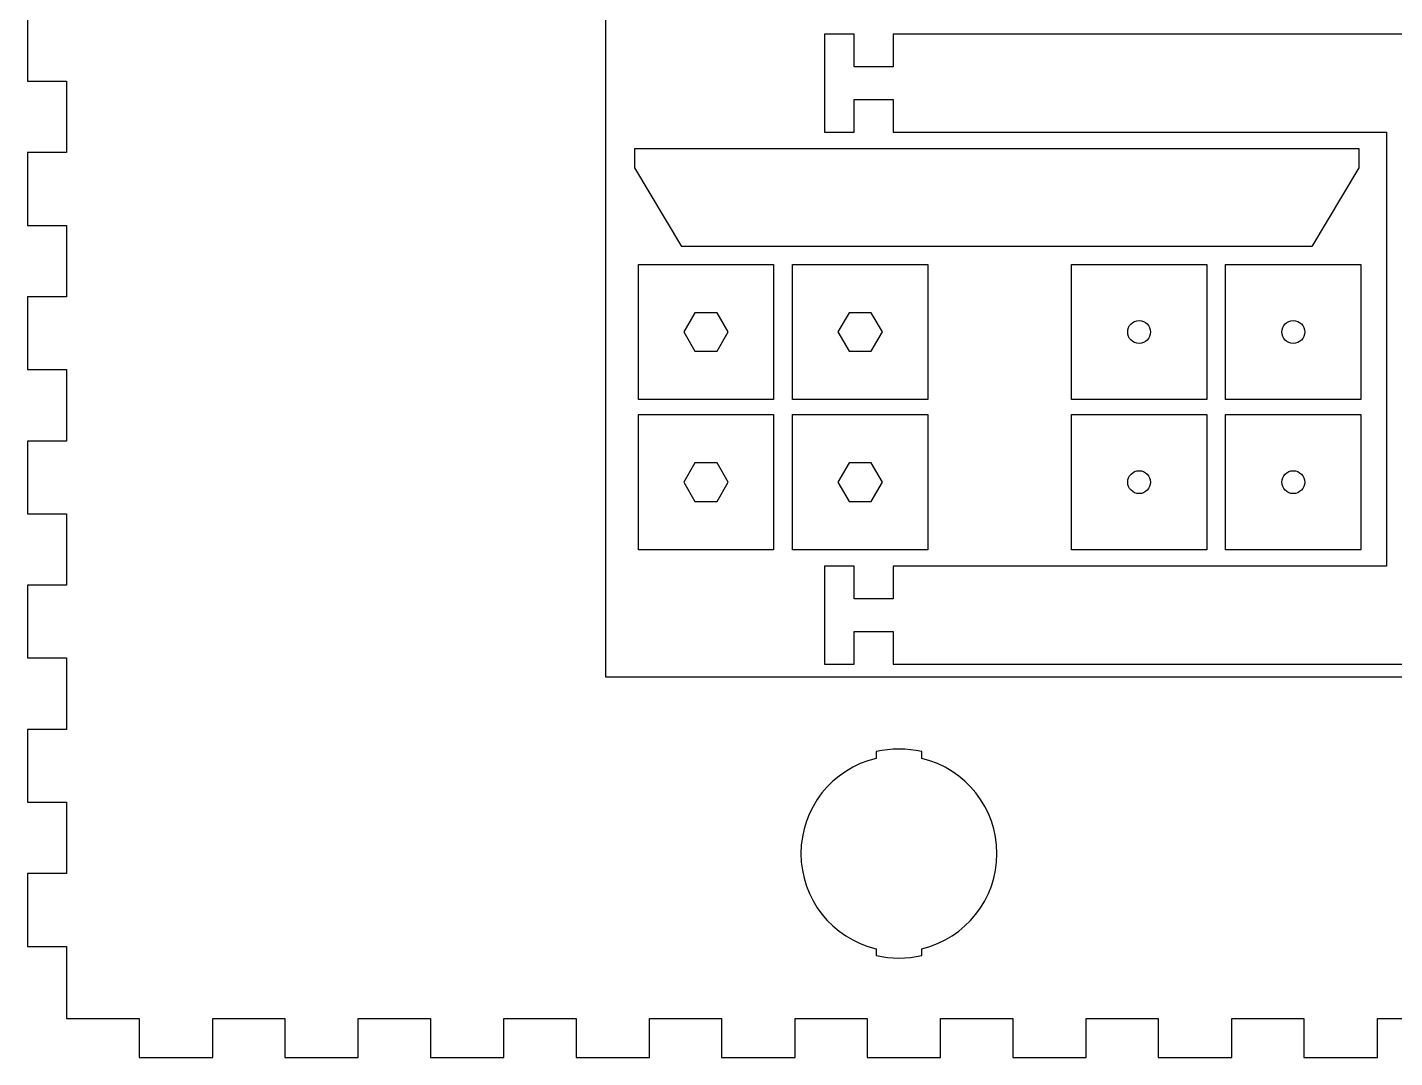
# Model space of a CAD drawing. Header units: millimetres. Extents: x 0 to 1137, y 0 to 1211.
# Drawn here: x 235.8 to 445.1, y 221.4 to 379.3 of the extents above; entities that cross this region are included whole.
import ezdxf

# ---------------------------------------------------------------- set-up
doc = ezdxf.new("R2010")
doc.units = ezdxf.units.MM
doc.layers.add('decoupe', color=7, linetype='Continuous')

msp = doc.modelspace()

# ---------------------------------------------------------------- linework, layer by layer
at = {"layer": 'decoupe', "elevation": 6}
msp.add_lwpolyline([(324.36, 406.74), (549.36, 406.74), (549.36, 279.74), (324.36, 279.74)], close=True, dxfattribs=at)
at = {"layer": 'decoupe'}
for points in [[(235.81, 382.15), (235.81, 371), (241.81, 371), (241.81, 360.06), (235.81, 360.06), (235.81, 348.92), (241.81, 348.92), (241.81, 337.97), (235.81, 337.97), (235.81, 326.83), (241.81, 326.83), (241.81, 315.89), (235.81, 315.89), (235.81, 304.74), (241.81, 304.74), (241.81, 293.8), (235.81, 293.8), (235.81, 282.66), (241.81, 282.66), (241.81, 271.71), (235.81, 271.71), (235.81, 260.57), (241.81, 260.57), (241.81, 249.63), (235.81, 249.63), (235.81, 238.48), (241.81, 238.48), (241.81, 227.44), (252.95, 227.44), (252.95, 221.44), (264.2, 221.44), (264.2, 227.44), (275.24, 227.44), (275.24, 221.44), (286.48, 221.44), (286.48, 227.44), (297.52, 227.44), (297.52, 221.44), (308.77, 221.44), (308.77, 227.44), (319.81, 227.44), (319.81, 221.44), (331.05, 221.44), (331.05, 227.44), (342.1, 227.44), (342.1, 221.44), (353.34, 221.44), (353.34, 227.44), (364.38, 227.44), (364.38, 221.44), (375.62, 221.44), (375.62, 227.44), (386.67, 227.44), (386.67, 221.44), (397.91, 221.44), (397.91, 227.44), (408.95, 227.44), (408.95, 221.44), (420.2, 221.44), (420.2, 227.44), (431.24, 227.44), (431.24, 221.44), (442.48, 221.44), (442.48, 227.44), (453.52, 227.44)], [(540.87, 378.21), (368.37, 378.21), (368.37, 373.21), (362.37, 373.21), (362.37, 378.21), (357.87, 378.21), (357.87, 363.21), (362.37, 363.21), (362.37, 368.21), (368.37, 368.21), (368.37, 363.21), (443.87, 363.21), (443.87, 296.71), (368.37, 296.71), (368.37, 291.71), (362.37, 291.71), (362.37, 296.71), (357.87, 296.71), (357.87, 281.71), (362.37, 281.71), (362.37, 286.71), (368.37, 286.71), (368.37, 281.71), (540.87, 281.71)]]:
    msp.add_lwpolyline(points, dxfattribs=at)
for points in [[(421.24, 360.67), (439.67, 360.67), (439.67, 357.74), (432.45, 345.67), (347.24, 345.67), (336.02, 345.67), (328.81, 357.74), (328.81, 360.67)], [(329.36, 342.94), (350.06, 342.94), (350.06, 322.24), (329.36, 322.24)], [(352.96, 342.94), (373.66, 342.94), (373.66, 322.24), (352.96, 322.24)], [(395.66, 342.94), (416.36, 342.94), (416.36, 322.24), (395.66, 322.24)], [(419.26, 342.94), (439.96, 342.94), (439.96, 322.24), (419.26, 322.24)], [(338.01, 329.64), (341.41, 329.64), (343.11, 332.59), (341.41, 335.53), (338.01, 335.53), (336.31, 332.59)], [(361.61, 329.64), (365.01, 329.64), (366.71, 332.59), (365.01, 335.53), (361.61, 335.53), (359.91, 332.59)], [(329.36, 319.94), (350.06, 319.94), (350.06, 299.24), (329.36, 299.24)], [(352.96, 319.94), (373.66, 319.94), (373.66, 299.24), (352.96, 299.24)], [(395.66, 319.94), (416.36, 319.94), (416.36, 299.24), (395.66, 299.24)], [(419.26, 319.94), (439.96, 319.94), (439.96, 299.24), (419.26, 299.24)], [(338.01, 306.65), (341.41, 306.65), (343.11, 309.59), (341.41, 312.54), (338.01, 312.54), (336.31, 309.59)], [(361.61, 306.65), (365.01, 306.65), (366.71, 309.59), (365.01, 312.54), (361.61, 312.54), (359.91, 309.59)]]:
    msp.add_lwpolyline(points, close=True, dxfattribs=at)
msp.add_lwpolyline([(372.74, 238.11, 0.78843), (372.74, 267.28), (372.74, 268.31, 0.110716), (365.74, 268.31), (365.74, 267.28, 0.78843), (365.74, 238.11), (365.74, 237.09, 0.110716), (372.74, 237.09)], format="xyb", close=True, dxfattribs=at)
for centre in [(406.01, 332.59), (429.61, 332.59), (406.01, 309.59), (429.61, 309.59)]:
    msp.add_circle(centre, 1.75, dxfattribs=at)

doc.saveas('drawing.dxf')
